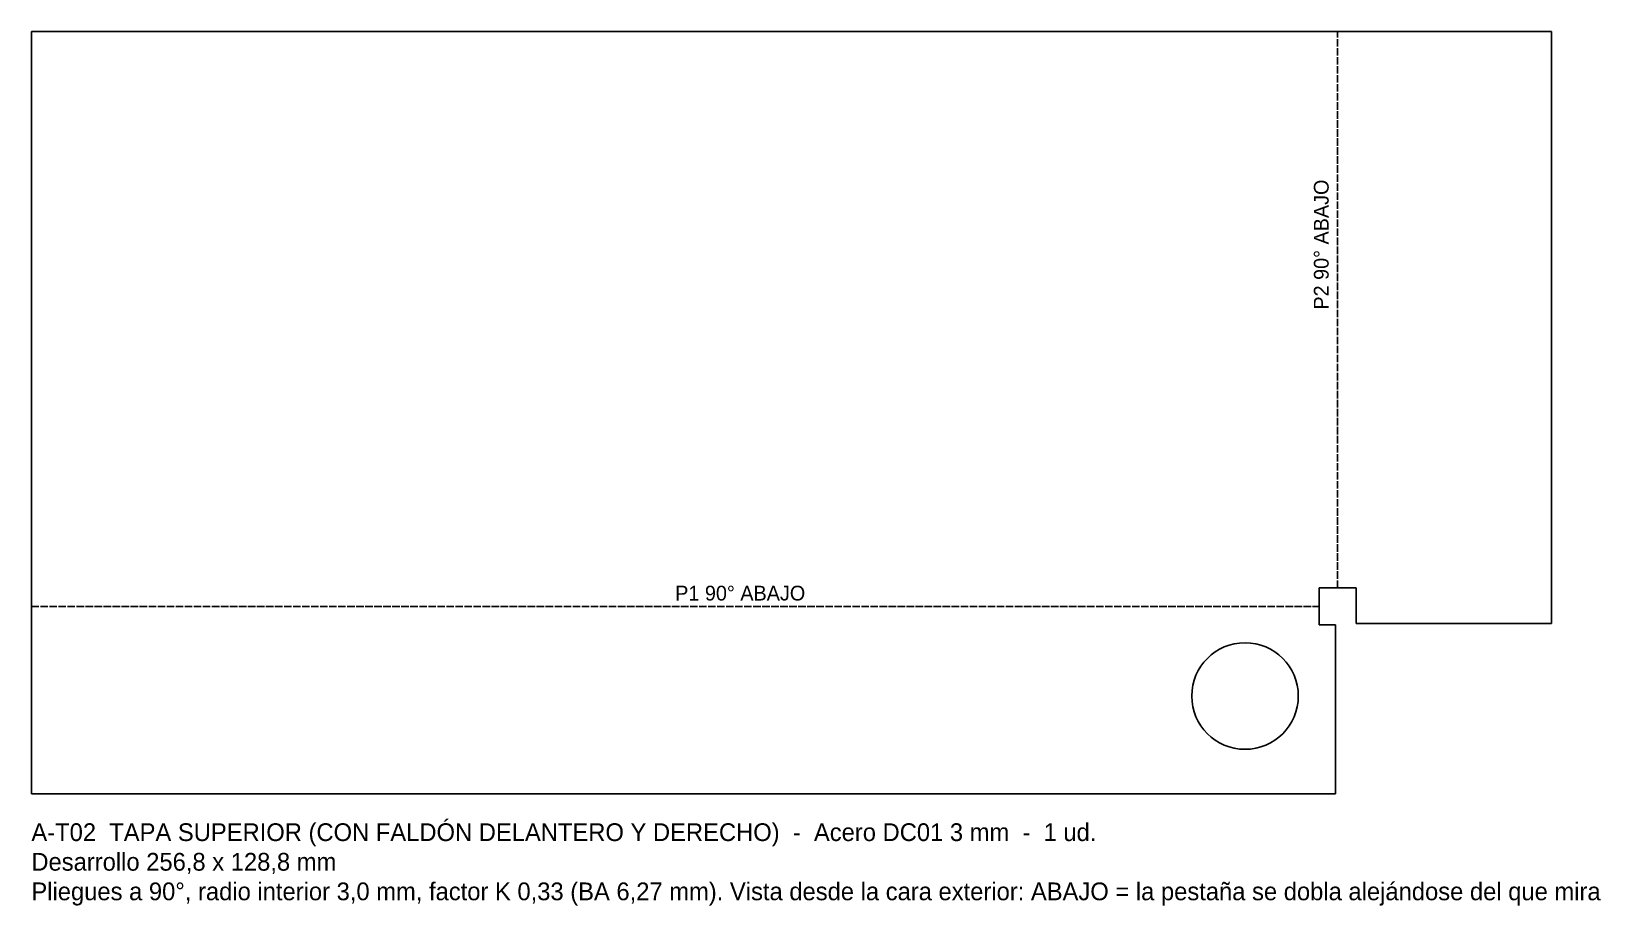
# Model space of a CAD drawing. Header units: millimetres. Extents: x 0 to 265, y -19 to 129.
import ezdxf

# ---------------------------------------------------------------- set-up
doc = ezdxf.new("R2010")
doc.units = ezdxf.units.MM
doc.linetypes.add('DASHED', pattern=[1.524, 1.27, -0.254])
for name, color, linetype in [('CORTE', 7, 'CONTINUOUS'), ('PLIEGUES', 1, 'DASHED'), ('TEXTO', 3, 'CONTINUOUS')]:
    doc.layers.add(name, color=color, linetype=linetype)

msp = doc.modelspace()

# ---------------------------------------------------------------- linework, layer by layer
at = {"layer": 'CORTE'}
for p, q in [((0, 128.77), (0, 0)), ((256.77, 128.77), (0, 128.77)), ((256.77, 28.77), (256.77, 128.77)), ((217.5, 28.5), (217.5, 34.77)), ((217.5, 34.77), (223.77, 34.77)), ((223.77, 34.77), (223.77, 28.77)), ((220.3, 28.5), (217.5, 28.5)), ((220.3, 0), (220.3, 28.5)), ((223.77, 28.77), (256.77, 28.77)), ((0, 0), (220.3, 0))]:
    msp.add_line(p, q, dxfattribs=at)
msp.add_circle((205, 16.5), 9, dxfattribs=at)
at = {"layer": 'PLIEGUES', "linetype": 'DASHED'}
for p, q in [((220.63, 34.77), (220.63, 128.77)), ((0, 31.63), (217.5, 31.63))]:
    msp.add_line(p, q, dxfattribs=at)

# ---------------------------------------------------------------- texts
at = {"layer": 'TEXTO'}
msp.add_text('P2 90° ABAJO', height=2.5, rotation=90, dxfattribs=at).set_placement((219.13, 81.77))
for s, height, p in [('P1 90° ABAJO', 2.5, (108.75, 32.63)), ('A-T02  TAPA SUPERIOR (CON FALDÓN DELANTERO Y DERECHO)  -  Acero DC01 3 mm  -  1 ud.', 3, (0, -8)), ('Desarrollo 256,8 x 128,8 mm', 3, (0, -13)), ('Pliegues a 90°, radio interior 3,0 mm, factor K 0,33 (BA 6,27 mm). Vista desde la cara exterior: ABAJO = la pestaña se dobla alejándose del que mira', 3, (0, -18))]:
    msp.add_text(s, height=height, dxfattribs=at).set_placement(p)

doc.saveas('drawing.dxf')
